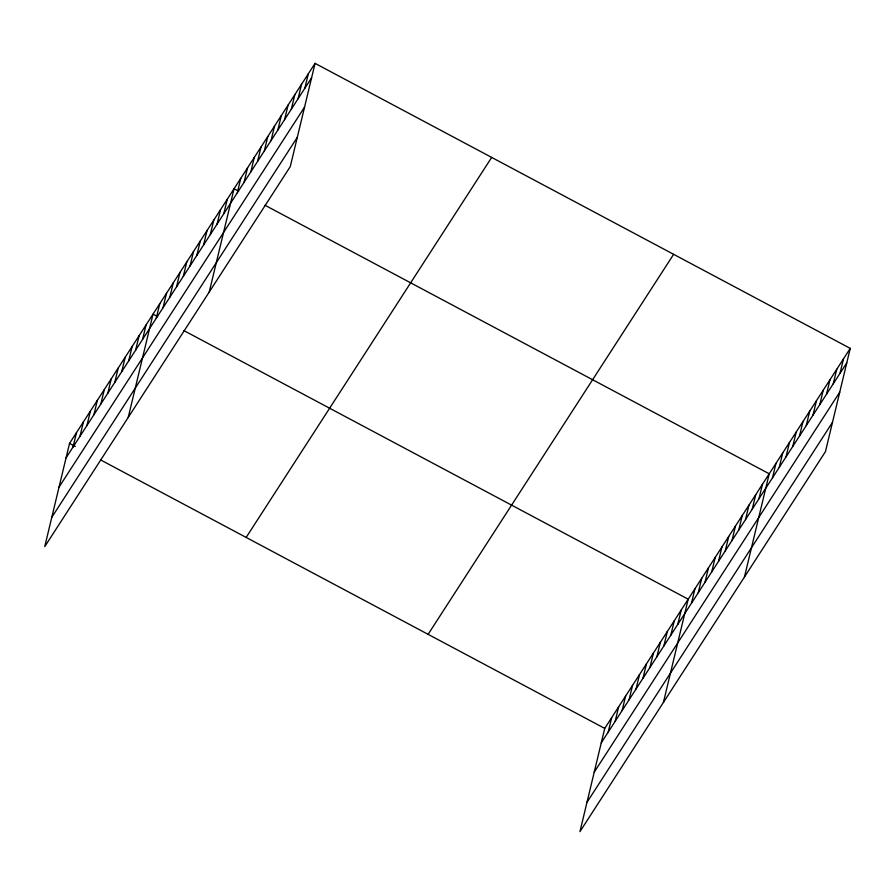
<?xml version="1.0" encoding="UTF-8"?>
<svg xmlns="http://www.w3.org/2000/svg" width="895" height="895" viewBox="0 0 895 895"><rect width="100%" height="100%" fill="white"/><g stroke="black" fill="none" stroke-linecap="round" stroke-linejoin="round"><path stroke-width="1.34" d="M315.062 63.355L69.541 443.372L44.75 546.621L290.271 166.604L315.062 63.355L850.25 348.379L825.458 451.628L579.938 831.645L604.729 728.396L850.25 348.379M73.021 447.064L76.489 432.609M79.979 436.301L83.448 421.836M86.938 425.539L90.406 411.073M93.885 414.765L97.365 400.3M100.844 404.003L104.323 389.538M107.803 393.229L111.271 378.764M114.761 382.467L118.23 368.002M121.72 371.693L125.188 357.239M128.679 360.931L132.147 346.466M135.626 350.169L139.105 335.703M142.585 339.395L146.064 324.93M128.231 417.417L153.011 314.167L157.598 316.606M156.289 318.184L159.769 303.718M163.047 307.735L166.515 293.269M169.804 297.274L173.272 282.82M176.55 286.825L180.018 272.36M183.307 276.376L186.775 261.911M190.053 265.927L193.533 251.461M196.81 255.478L200.279 241.012M203.557 245.029L207.036 230.563M210.314 234.579L213.782 220.114M217.06 224.13L220.539 209.665M223.817 213.681L227.285 199.216M209.251 292.005L234.042 188.767L238.629 191.206M237.32 192.772L240.789 178.306M244.066 182.323L247.546 167.857M250.824 171.874L254.292 157.408M257.57 161.424L261.049 146.959M264.327 150.975L267.795 136.51M271.073 140.526L274.552 126.061M277.83 130.077L281.298 115.612M284.576 119.617L288.056 105.162M291.334 109.168L294.802 94.713M298.091 98.718L301.559 84.253M304.837 88.269L308.305 73.804M608.208 732.099L611.677 717.633M615.167 721.325L618.635 706.86M622.126 710.563L625.594 696.097M629.084 699.789L632.552 685.335M636.032 689.027L639.511 674.562M642.99 678.265L646.47 663.799M649.949 667.491L653.417 653.026M656.908 656.729L660.376 642.263M663.866 645.955L667.334 631.49M670.814 635.193L674.293 620.727M677.772 624.419L681.252 609.965M663.419 702.441L688.199 599.191L183.978 330.658M691.488 603.208L694.956 588.742M698.234 592.759L701.702 578.293M704.991 582.309L708.46 567.844M711.738 571.86L715.217 557.395M718.495 561.4L721.963 546.946M725.241 550.951L728.72 536.485M731.998 540.502L735.466 526.036M738.744 530.053L742.224 515.587M745.501 519.603L748.97 505.138M752.247 509.154L755.727 494.689M759.005 498.705L762.473 484.24M744.439 577.029L769.23 473.791L264.998 205.257M772.508 477.807L775.976 463.341M779.254 467.347L782.733 452.892M786.011 456.897L789.479 442.432M792.757 446.448L796.237 431.983M799.515 435.999L802.983 421.534M806.261 425.55L809.74 411.085M813.018 415.101L816.486 400.636M819.775 404.652L823.243 390.186M826.521 394.203L829.989 379.737M833.279 383.742L836.747 369.288M840.025 373.293L843.493 358.839M66.062 457.837L311.594 77.82M59.025 487.137L304.557 107.12M51.787 517.321L297.308 137.304M246.147 537.425L491.679 157.419M428.112 634.342L673.633 254.325M601.25 742.861L846.782 362.844M594.224 772.161L839.745 392.144M586.975 802.345L832.495 422.328M69.541 443.372L75.269 446.426M100.497 459.862L604.729 728.396"/></g></svg>
